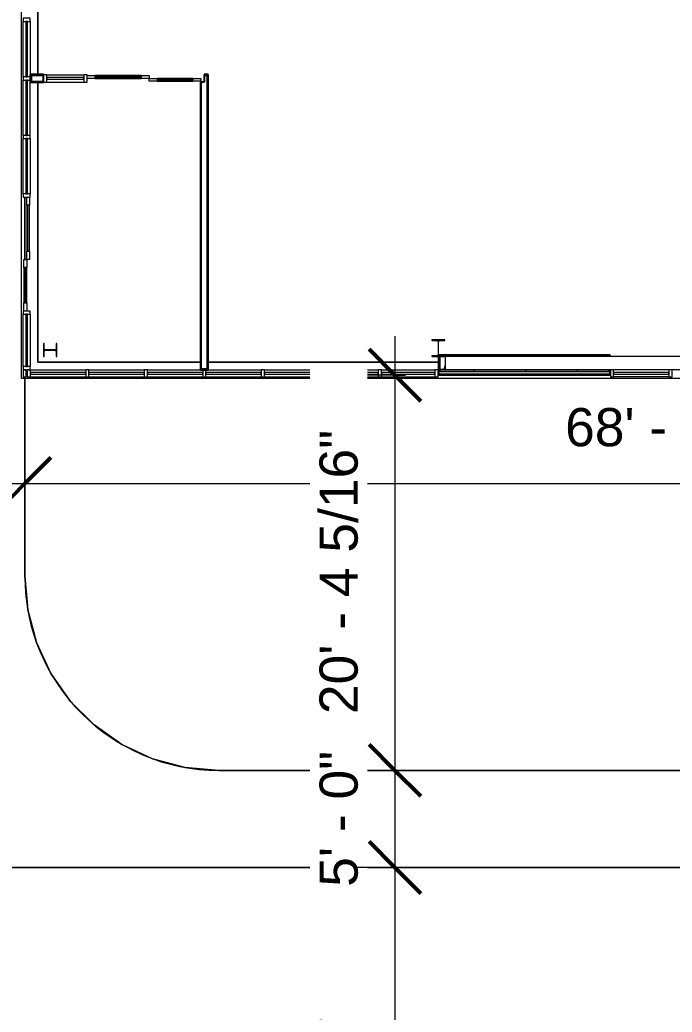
# Model space of a CAD drawing. Header units: inches. Extents: x 20008 to 27263, y -26025 to -19005.
# Drawn here: x 22055 to 22459, y -23192 to -22579 of the extents above; entities that cross this region are included whole.
import ezdxf

# ---------------------------------------------------------------- set-up
doc = ezdxf.new("R2010")
doc.units = ezdxf.units.IN
doc.header["$MEASUREMENT"] = 0
for name, color, linetype, lineweight in [('A-ANNO-DIMS', 211, 'Continuous', 9), ('A-ANNO-DIMS-256', 211, 'Continuous', 9), ('A-DOOR', 31, 'Continuous', 9), ('A-FLOR', 192, 'Continuous', 9), ('A-GLAZ-CURT', 52, 'Continuous', 9), ('A-GLAZ-CWMG', 51, 'Continuous', 9), ('A-WALL', 113, 'Continuous', 9), ('A-WALL-PATT', 111, 'Continuous', 25), ('C-TOPO', 7, 'Continuous', 9), ('Conc', 7, 'Continuous', 13), ('I-WALL', 2, 'Continuous', 9), ('L-SITE-WALL', 31, 'Continuous', 9), ('S-BEAM', 12, 'Continuous', 9), ('S-COLS', 52, 'Continuous', 9)]:
    doc.layers.add(name, color=color, linetype=linetype, lineweight=lineweight)
doc.styles.add('Arial_2', font='arial.ttf', dxfattribs={"height": 23.60479})
doc.dimstyles.new('Linear_-_3_32__Arial_1', dxfattribs={"dimscale": 12, "dimtxt": 24, "dimasz": 2.666667, "dimexe": 2, "dimexo": 1.333333, "dimgap": 1.333333, "dimtad": 1, "dimdec": 4, "dimrnd": 0.0625, "dimzin": 1, "dimdsep": 46, "dimlunit": 4, "dimtxsty": 'Arial_2', "dimblk1": 'OBLIQUE', "dimblk2": 'OBLIQUE', "dimsah": 1, "dimcen": 0.09, "dimdle": 2, "dimazin": 0, "dimtfac": 1, "dimtdec": 4, "dimtix": 1, "dimtmove": 0, "dimatfit": 3, "dimfxl": 1, "dimtvp": 1, "dimtfill": 1, "dimfrac": 2, "dimtolj": 1, "dimtzin": 0, "dimarcsym": 2})

# ---------------------------------------------------------------- blocks, each defined once
blk = doc.blocks.new('Struct_Xcel_Sports Complex_rvt-1-Site Plan - Phase 1')
at = {"layer": 'A-FLOR', "color": 7}
for p, q in [((22066.14, -22613.05), (22066.14, -22542.93)), ((22066.14, -22790.8), (22066.14, -22617.8)), ((22166.77, -22790.8), (22066.14, -22790.8)), ((22314.02, -22790.8), (22171.52, -22790.8))]:
    blk.add_line(p, q, dxfattribs=at)
at = {"layer": 'L-SITE-WALL', "color": 7}
for p, q in [((22066.14, -22542.93), (22066.14, -22613.05)), ((22066.14, -22617.8), (22066.14, -22790.8)), ((22058.14, -22727.24), (22058.14, -22688.8)), ((22066.14, -22790.8), (22166.77, -22790.8)), ((22171.52, -22790.8), (22314.02, -22790.8)), ((22059.58, -22798.8), (22059.02, -22798.8)), ((22420.33, -22798.8), (22313.77, -22798.8))]:
    blk.add_line(p, q, dxfattribs=at)
blk = doc.blocks.new('W-Wide Flange-Column - B4_C-1389226-Site Plan - Phase 1')
at = {"layer": 'S-COLS'}
h = blk.add_hatch(dxfattribs=at)
h.set_pattern_fill('FP_11', color=256, style=0, pattern_type=2)
h.set_pattern_definition([(135, (-22783.303, -22073.765), (-25.342707, -25.342707), []), (135, (-22821.703, -22073.765), (-25.342707, -25.342707), [])])
h.paths.add_polyline_path([(4, -4.12), (4, -3.69), (0.84, -3.69), (0.35, -3.49), (0.14, -3), (0.14, 3), (0.35, 3.49), (0.84, 3.69), (4, 3.69), (4, 4.13), (-4, 4.13), (-4, 3.69), (-0.84, 3.69), (-0.35, 3.49), (-0.14, 3), (-0.14, -3), (-0.35, -3.49), (-0.84, -3.69), (-4, -3.69), (-4, -4.12)], flags=0)
at = {"layer": 'S-COLS', "lineweight": 15}
for p, q in [((4, 4.13), (-4, 4.13)), ((-4, 4.13), (-4, 3.69)), ((-4, 3.69), (-0.84, 3.69)), ((-0.14, 3), (-0.14, -3)), ((0.14, -3), (0.14, 3)), ((0.84, 3.69), (4, 3.69)), ((4, 3.69), (4, 4.13)), ((-0.84, -3.69), (-4, -3.69)), ((-4, -3.69), (-4, -4.12)), ((-4, -4.12), (4, -4.12)), ((4, -3.69), (0.84, -3.69)), ((4, -4.12), (4, -3.69))]:
    blk.add_line(p, q, dxfattribs=at)
for centre, start, end in [((-0.84, 3), 0, 90), ((0.84, 3), 90, 180), ((-0.84, -3), 270, 0), ((0.84, -3), 180, 270)]:
    blk.add_arc(centre, 0.691, start, end, dxfattribs=at)
blk = doc.blocks.new('Girt_C - 8_D-1405489-Site Plan - Phase 1')
at = {"layer": 'S-BEAM'}
for p, q in [((22799.39, -22787.3), (22318.39, -22787.3)), ((22318.39, -22787.49), (22318.39, -22787.3)), ((22318.39, -22795.12), (22318.39, -22787.49)), ((22799.39, -22787.3), (22799.39, -22787.49)), ((22799.39, -22787.49), (22799.39, -22795.12)), ((22318.39, -22795.3), (22318.39, -22795.12)), ((22318.39, -22795.3), (22799.39, -22795.3)), ((22799.39, -22795.12), (22799.39, -22795.3))]:
    blk.add_line(p, q, dxfattribs=at)
blk = doc.blocks.new('System Panel - Glazed-frosted-1142378-Site Plan - Phase 1')
at = {"layer": 'A-GLAZ-CURT'}
for p, q in [((16.53125, -0.25), (-16.53125, -0.25)), ((-16.53125, -0.25), (-16.53125, -1.25)), ((-16.53125, -1.25), (16.53125, -1.25)), ((16.53125, -1.25), (16.53125, -0.25))]:
    blk.add_line(p, q, dxfattribs=at)
blk = doc.blocks.new('Rectangular Mullion - Exterior 2_ x 4_5_-1135321-Site Plan - Phase 1')
at = {"layer": 'A-GLAZ-CWMG'}
for p, q in [((22278.7, -22795.43), (22311.77, -22795.43)), ((22278.7, -22799.93), (22311.77, -22799.93))]:
    blk.add_line(p, q, dxfattribs=at)
blk = doc.blocks.new('Rectangular Mullion - Exterior 2_ x 4_5_-1142379-Site Plan - Phase 1')
at = {"layer": 'A-GLAZ-CWMG', "lineweight": 13}
for p, q in [((-2, 3), (0, 3)), ((-2, -1.5), (-2, 3)), ((0, 3), (0, -1.5)), ((0, -1.5), (-2, -1.5))]:
    blk.add_line(p, q, dxfattribs=at)
blk = doc.blocks.new('Rectangular Mullion - Exterior 2_ x 4_5_-1142382-Site Plan - Phase 1')
at = {"layer": 'A-GLAZ-CWMG', "lineweight": 13}
for p, q in [((0, 3), (-2, 3)), ((-2, 3), (-2, -1.5)), ((0, -1.5), (0, 3)), ((-2, -1.5), (0, -1.5))]:
    blk.add_line(p, q, dxfattribs=at)
blk = doc.blocks.new('System Panel - Glazed-frosted-1142383-Site Plan - Phase 1')
at = {"layer": 'A-GLAZ-CURT'}
for p, q in [((17.09375, -0.25), (-17.09375, -0.25)), ((-17.09375, -0.25), (-17.09375, -1.25)), ((-17.09375, -1.25), (17.09375, -1.25)), ((17.09375, -1.25), (17.09375, -0.25))]:
    blk.add_line(p, q, dxfattribs=at)
blk = doc.blocks.new('Rectangular Mullion - Exterior 2_ x 4_5_-769211-Site Plan - Phase 1')
at = {"layer": 'A-GLAZ-CWMG'}
for p, q in [((26281.52, -22759.18), (26281.52, -22724.99)), ((26286.02, -22759.18), (26286.02, -22724.99))]:
    blk.add_line(p, q, dxfattribs=at)
blk = doc.blocks.new('Rectangular Mullion - Exterior 2_ x 4_5_-827464-Site Plan - Phase 1')
at = {"layer": 'A-GLAZ-CWMG', "lineweight": 13}
for p, q in [((-1, 3), (1, 3)), ((-1, -1.5), (-1, 3)), ((1, 3), (1, -1.5)), ((1, -1.5), (-1, -1.5))]:
    blk.add_line(p, q, dxfattribs=at)
blk = doc.blocks.new('Rectangular Mullion - Exterior 2_ x 4_5_-V13-Site Plan - Phase 1')
at = {"layer": 'A-GLAZ-CWMG'}
for p, q in [((26281.52, -22795.37), (26281.52, -22761.18)), ((26286.02, -22795.37), (26286.02, -22761.18))]:
    blk.add_line(p, q, dxfattribs=at)
blk = doc.blocks.new('Rectangular Mullion - Exterior 2_ x 4_5_-1115231-Site Plan - Phase 1')
at = {"layer": 'A-GLAZ-CWMG', "lineweight": 13}
for p, q in [((-1, 3), (1, 3)), ((-1, -1.5), (-1, 3)), ((1, 3), (1, -1.5)), ((1, -1.5), (-1, -1.5))]:
    blk.add_line(p, q, dxfattribs=at)
blk = doc.blocks.new('Rectangular Mullion - Exterior 2_ x 4_5_-V15-Site Plan - Phase 1')
at = {"layer": 'A-GLAZ-CWMG'}
for p, q in [((22171.52, -22795.43), (22204.33, -22795.43)), ((22170.14, -22799.93), (22204.33, -22799.93))]:
    blk.add_line(p, q, dxfattribs=at)
blk = doc.blocks.new('System Panel - INSULATED LOW-E GLAZING _SEE ELEVATIONS FOR U-FACTOR_ SHGC_ _ LT_-827433-Site Plan - Phase 1')
at = {"layer": 'A-GLAZ-CURT'}
for p, q in [((17.09375, -0.25), (-17.09375, -0.25)), ((-17.09375, -0.25), (-17.09375, -1.25)), ((-17.09375, -1.25), (-17.09375, -0.25)), ((17.09375, -0.25), (-17.09375, -0.25)), ((-17.09375, -1.25), (17.09375, -1.25)), ((-17.09375, -1.25), (17.09375, -1.25)), ((17.09375, -1.25), (17.09375, -0.25)), ((17.09375, -0.25), (17.09375, -1.25))]:
    blk.add_line(p, q, dxfattribs=at)
blk = doc.blocks.new('Rectangular Mullion - Exterior 2_ x 4_5_-769200-Site Plan - Phase 1')
at = {"layer": 'A-GLAZ-CWMG'}
for p, q in [((24100.14, -22795.43), (24132.95, -22795.43)), ((24100.14, -22799.93), (24134.33, -22799.93))]:
    blk.add_line(p, q, dxfattribs=at)
blk = doc.blocks.new('Rectangular Mullion - Exterior 2_ x 4_5_-1142387-Site Plan - Phase 1')
at = {"layer": 'A-GLAZ-CWMG', "lineweight": 13}
for p, q in [((-2, 1.5), (0, 1.5)), ((-2, -3), (-2, 1.5)), ((0, 1.5), (0, -3)), ((0, -3), (-2, -3))]:
    blk.add_line(p, q, dxfattribs=at)
blk = doc.blocks.new('System Panel - INSULATED LOW-E GLAZING _SEE ELEVATIONS FOR U-FACTOR_ SHGC_ _ LT_-827454-Site Plan - Phase 1')
at = {"layer": 'A-GLAZ-CURT'}
for p, q in [((17.09375, 1.25), (-17.09375, 1.25)), ((-17.09375, 1.25), (-17.09375, 0.25)), ((-17.09375, 0.25), (-17.09375, 1.25)), ((17.09375, 1.25), (-17.09375, 1.25)), ((-17.09375, 0.25), (17.09375, 0.25)), ((-17.09375, 0.25), (17.09375, 0.25)), ((17.09375, 0.25), (17.09375, 1.25)), ((17.09375, 1.25), (17.09375, 0.25))]:
    blk.add_line(p, q, dxfattribs=at)
blk = doc.blocks.new('Rectangular Mullion - Exterior 2_ x 4_5_-V35-Site Plan - Phase 1')
at = {"layer": 'A-GLAZ-CWMG'}
for p, q in [((22057.02, -22614.43), (22057.02, -22580.24)), ((22061.52, -22613.05), (22061.52, -22580.24))]:
    blk.add_line(p, q, dxfattribs=at)
blk = doc.blocks.new('Rectangular Mullion - Exterior 2_ x 4_5_-827470-Site Plan - Phase 1')
at = {"layer": 'A-GLAZ-CWMG', "lineweight": 13}
for p, q in [((-1, 1.5), (1, 1.5)), ((-1, -3), (-1, 1.5)), ((1, 1.5), (1, -3)), ((1, -3), (-1, -3))]:
    blk.add_line(p, q, dxfattribs=at)
blk = doc.blocks.new('Rectangular Mullion - Exterior 2_ x 4_5_-1135280-Site Plan - Phase 1')
at = {"layer": 'A-GLAZ-CWMG'}
for p, q in [((26160.83, -22795.43), (26128.02, -22795.43)), ((26160.83, -22799.93), (26126.64, -22799.93))]:
    blk.add_line(p, q, dxfattribs=at)
blk = doc.blocks.new('Rectangular Mullion - Exterior 2_ x 4_5_-1142343-Site Plan - Phase 1')
at = {"layer": 'A-GLAZ-CWMG', "lineweight": 13}
for p, q in [((-1, 1.5), (1, 1.5)), ((-1, -3), (-1, 1.5)), ((1, 1.5), (1, -3)), ((1, -3), (-1, -3))]:
    blk.add_line(p, q, dxfattribs=at)
blk = doc.blocks.new('Rectangular Mullion - Exterior 2_ x 4_5_-1135330-Site Plan - Phase 1')
at = {"layer": 'A-GLAZ-CWMG'}
for p, q in [((22057.02, -22686.8), (22057.02, -22652.62)), ((22061.52, -22686.8), (22061.52, -22652.62))]:
    blk.add_line(p, q, dxfattribs=at)
blk = doc.blocks.new('Sliding Door - one-1327198-Site Plan - Phase 1')
at = {"layer": 'A-DOOR'}
for p, q in [((-35.19, 2.5), (-30.19, 2.5)), ((-35.19, 0.75), (-35.19, 2.5)), ((-30.19, 0.75), (-35.19, 0.75)), ((-30.19, 2.5), (-30.19, 0.75)), ((-1.75, 2.5), (-30.19, 2.5)), ((-30.19, 1.25), (-30.19, 2)), ((-30.19, 2), (-1.75, 2)), ((-1.75, 1.25), (-30.19, 1.25)), ((-30.19, 0.75), (-1.75, 0.75)), ((-1.75, 2.5), (3.25, 2.5)), ((-1.75, 0.75), (-1.75, 2.5)), ((-1.75, 2), (-1.75, 1.25)), ((3.25, 0.75), (-1.75, 0.75)), ((3.25, 2.5), (3.25, 0.75)), ((3.25, -1), (3.25, 0.75)), ((3.25, 0.75), (8.25, 0.75)), ((8.25, 0.75), (8.25, -1)), ((30.19, 0.75), (8.25, 0.75)), ((8.25, -0.5), (8.25, 0.25)), ((8.25, 0.25), (30.19, 0.25)), ((30.19, -1), (30.19, 0.75)), ((30.19, 0.75), (35.19, 0.75)), ((30.19, 0.25), (30.19, -0.5)), ((35.19, 0.75), (35.19, -1)), ((8.25, -1), (3.25, -1)), ((30.19, -0.5), (8.25, -0.5)), ((8.25, -1), (30.19, -1)), ((35.19, -1), (30.19, -1))]:
    blk.add_line(p, q, dxfattribs=at)
blk = doc.blocks.new('System Panel - INSULATED LOW-E GLAZING _SEE ELEVATIONS FOR U-FACTOR_ SHGC_ _ LT_-1142391-Site Plan - Phase 1')
at = {"layer": 'A-GLAZ-CURT'}
for p, q in [((16.13, 1.25), (-16.13, 1.25)), ((-16.13, 1.25), (-16.13, 0.25)), ((-16.13, 0.25), (-16.13, 1.25)), ((16.13, 1.25), (-16.13, 1.25)), ((-16.13, 0.25), (16.13, 0.25)), ((-16.13, 0.25), (16.13, 0.25)), ((16.13, 0.25), (16.13, 1.25)), ((16.13, 1.25), (16.13, 0.25))]:
    blk.add_line(p, q, dxfattribs=at)
blk = doc.blocks.new('Rectangular Mullion - Exterior 2_ x 4_5_-1135332-Site Plan - Phase 1')
at = {"layer": 'A-GLAZ-CWMG'}
for p, q in [((22057.02, -22793.43), (22057.02, -22761.18)), ((22061.52, -22793.43), (22061.52, -22761.18))]:
    blk.add_line(p, q, dxfattribs=at)
blk = doc.blocks.new('Rectangular Mullion - Exterior 2_ x 4_5_-1142359-Site Plan - Phase 1')
at = {"layer": 'A-GLAZ-CWMG', "lineweight": 13}
for p, q in [((-2, 1.5), (0, 1.5)), ((-2, -3), (-2, 1.5)), ((0, 1.5), (0, -3)), ((0, -3), (-2, -3))]:
    blk.add_line(p, q, dxfattribs=at)
blk = doc.blocks.new('Rectangular Mullion - Exterior 2_ x 4_5_-1142353-Site Plan - Phase 1')
at = {"layer": 'A-GLAZ-CWMG', "lineweight": 13}
for p, q in [((0, 1.5), (-2, 1.5)), ((-2, 1.5), (-2, -3)), ((0, -3), (0, 1.5)), ((-2, -3), (0, -3))]:
    blk.add_line(p, q, dxfattribs=at)
blk = doc.blocks.new('System Panel - Glazed-frosted-1367747-Site Plan - Phase 1')
at = {"layer": 'A-GLAZ-CURT'}
for p, q in [((17.09375, 1.25), (-17.09375, 1.25)), ((-17.09375, 1.25), (-17.09375, 0.25)), ((-17.09375, 0.25), (17.09375, 0.25)), ((17.09375, 0.25), (17.09375, 1.25))]:
    blk.add_line(p, q, dxfattribs=at)
blk = doc.blocks.new('Rectangular Mullion - Exterior 2_ x 4_5_-1060760-Site Plan - Phase 1')
at = {"layer": 'A-GLAZ-CWMG'}
for p, q in [((25834.02, -22795.43), (25799.83, -22795.43)), ((25834.02, -22799.93), (25799.83, -22799.93))]:
    blk.add_line(p, q, dxfattribs=at)
blk = doc.blocks.new('Sliding Door - one-1327540-Site Plan - Phase 1')
at = {"layer": 'A-DOOR'}
for p, q in [((-35.19, 2.5), (-30.19, 2.5)), ((-35.19, 0.75), (-35.19, 2.5)), ((-30.19, 0.75), (-35.19, 0.75)), ((-30.19, 2.5), (-30.19, 0.75)), ((-1.75, 2.5), (-30.19, 2.5)), ((-30.19, 1.25), (-30.19, 2)), ((-30.19, 2), (-1.75, 2)), ((-1.75, 1.25), (-30.19, 1.25)), ((-30.19, 0.75), (-1.75, 0.75)), ((-1.75, 2.5), (3.25, 2.5)), ((-1.75, 0.75), (-1.75, 2.5)), ((-1.75, 2), (-1.75, 1.25)), ((3.25, 0.75), (-1.75, 0.75)), ((3.25, 2.5), (3.25, 0.75)), ((3.25, -1), (3.25, 0.75)), ((3.25, 0.75), (8.25, 0.75)), ((8.25, 0.75), (8.25, -1)), ((30.19, 0.75), (8.25, 0.75)), ((8.25, -0.5), (8.25, 0.25)), ((8.25, 0.25), (30.19, 0.25)), ((30.19, -1), (30.19, 0.75)), ((30.19, 0.75), (35.19, 0.75)), ((30.19, 0.25), (30.19, -0.5)), ((35.19, 0.75), (35.19, -1)), ((8.25, -1), (3.25, -1)), ((30.19, -0.5), (8.25, -0.5)), ((8.25, -1), (30.19, -1)), ((35.19, -1), (30.19, -1))]:
    blk.add_line(p, q, dxfattribs=at)
blk = doc.blocks.new('System Panel - INSULATED LOW-E GLAZING _SEE ELEVATIONS FOR U-FACTOR_ SHGC_ _ LT_-1327541-Site Plan - Phase 1')
at = {"layer": 'A-GLAZ-CURT'}
for p, q in [((11.5, -0.25), (-11.5, -0.25)), ((-11.5, -0.25), (-11.5, -1.25)), ((-11.5, -1.25), (-11.5, -0.25)), ((11.5, -0.25), (-11.5, -0.25)), ((-11.5, -1.25), (11.5, -1.25)), ((-11.5, -1.25), (11.5, -1.25)), ((11.5, -1.25), (11.5, -0.25)), ((11.5, -0.25), (11.5, -1.25))]:
    blk.add_line(p, q, dxfattribs=at)
blk = doc.blocks.new('Rectangular Mullion - Exterior 2_ x 4_5_-1327537-Site Plan - Phase 1')
at = {"layer": 'A-GLAZ-CWMG'}
for p, q in [((22071.64, -22613.18), (22094.64, -22613.18)), ((22071.64, -22617.68), (22094.64, -22617.68))]:
    blk.add_line(p, q, dxfattribs=at)
blk = doc.blocks.new('Rectangular Mullion - Exterior 2_ x 4_5_-1142494-Site Plan - Phase 1')
at = {"layer": 'A-GLAZ-CWMG', "lineweight": 13}
for p, q in [((-2, 3), (0, 3)), ((-2, -1.5), (-2, 3)), ((0, 3), (0, -1.5)), ((0, -1.5), (-2, -1.5))]:
    blk.add_line(p, q, dxfattribs=at)
blk = doc.blocks.new('DIMBLOCK70-Site Plan - Phase 1')
at = {"layer": 'A-ANNO-DIMS-256', "lineweight": 50, "transparency": 16777216}
for p, q in [((21890.06, -22542.93), (21874.06, -22526.93)), ((21890.06, -22542.93), (21906.06, -22558.93)), ((21890.06, -22798.8), (21874.06, -22782.8)), ((21890.06, -22798.8), (21906.06, -22814.8))]:
    blk.add_line(p, q, dxfattribs=at)
at = {"layer": 'A-ANNO-DIMS-256', "transparency": 16777216}
for p, q in [((21967.24, -22542.93), (21866.06, -22542.93)), ((21890.06, -22542.93), (21890.06, -22822.8)), ((21890.06, -22542.93), (21967.24, -22542.93)), ((22042.14, -22798.8), (21866.06, -22798.8)), ((21890.06, -22798.8), (22042.14, -22798.8))]:
    blk.add_line(p, q, dxfattribs=at)
at = {"layer": 'A-ANNO-DIMS-256', "color": 0, "transparency": 16777216, "insert": (21843.44, -22749.14), "char_height": 23.6048, "width": 187.8646, "attachment_point": 1, "rotation": 90, "line_spacing_factor": 0.938532, "style": 'Arial_2', "bg_fill": 3, "box_fill_scale": 1.25, "bg_fill_color": 0, "bg_fill_transparency": 0}
blk.add_mtext('21\' - 3 7/8"', dxfattribs=at)
blk = doc.blocks.new('_Oblique')
at = {"color": 0, "linetype": 'ByBlock', "lineweight": -2}
blk.add_line((-0.5, -0.5), (0.5, 0.5), dxfattribs=at)
blk = doc.blocks.new('DIMBLOCK72-Site Plan - Phase 1')
at = {"layer": 'A-ANNO-DIMS-256', "transparency": 16777216}
for p, q in [((22058.14, -22806.8), (22058.14, -22889.77)), ((22058.14, -22865.77), (22058.14, -22806.8)), ((21407.24, -22859.15), (21407.24, -22889.77)), ((21407.24, -22865.77), (21407.24, -22859.15)), ((21407.24, -22865.77), (22058.14, -22865.77))]:
    blk.add_line(p, q, dxfattribs=at)
at = {"layer": 'A-ANNO-DIMS-256', "lineweight": 50, "transparency": 16777216}
for p, q in [((21407.24, -22865.77), (21423.24, -22849.77)), ((22058.14, -22865.77), (22074.14, -22849.77)), ((21407.24, -22865.77), (21391.24, -22881.77)), ((22058.14, -22865.77), (22042.14, -22881.77))]:
    blk.add_line(p, q, dxfattribs=at)
at = {"layer": 'A-ANNO-DIMS-256', "color": 0, "transparency": 16777216, "insert": (21654.41, -22819.15), "char_height": 23.6048, "width": 187.8646, "attachment_point": 1, "line_spacing_factor": 0.938532, "style": 'Arial_2', "bg_fill": 3, "box_fill_scale": 1.25, "bg_fill_color": 0, "bg_fill_transparency": 0}
blk.add_mtext('54\' - 2 7/8"', dxfattribs=at)
blk = doc.blocks.new('DIMBLOCK73-Site Plan - Phase 1')
at = {"layer": 'A-ANNO-DIMS-256', "transparency": 16777216}
for p, q in [((22058.14, -22806.8), (22058.14, -22889.77)), ((22058.14, -22865.77), (22058.14, -22806.8)), ((22883.02, -22859.15), (22883.02, -22889.77)), ((22883.02, -22865.77), (22883.02, -22859.15)), ((22058.14, -22865.77), (22883.02, -22865.77))]:
    blk.add_line(p, q, dxfattribs=at)
at = {"layer": 'A-ANNO-DIMS-256', "lineweight": 50, "transparency": 16777216}
for p, q in [((22058.14, -22865.77), (22074.14, -22849.77)), ((22883.02, -22865.77), (22899.02, -22849.77)), ((22058.14, -22865.77), (22042.14, -22881.77)), ((22883.02, -22865.77), (22867.02, -22881.77))]:
    blk.add_line(p, q, dxfattribs=at)
at = {"layer": 'A-ANNO-DIMS-256', "color": 0, "transparency": 16777216, "insert": (22392.3, -22819.15), "char_height": 23.6048, "width": 187.8646, "attachment_point": 1, "line_spacing_factor": 0.938532, "style": 'Arial_2', "bg_fill": 3, "box_fill_scale": 1.25, "bg_fill_color": 0, "bg_fill_transparency": 0}
blk.add_mtext('68\' - 8 7/8"', dxfattribs=at)
blk = doc.blocks.new('DIMBLOCK83-Site Plan - Phase 1')
at = {"layer": 'A-ANNO-DIMS-256', "lineweight": 50, "transparency": 16777216}
for p, q in [((21773.57, -22798.8), (21757.57, -22782.8)), ((21773.57, -22798.8), (21789.57, -22814.8)), ((21773.57, -23526.05), (21757.57, -23510.05)), ((21773.57, -23526.05), (21789.57, -23542.05))]:
    blk.add_line(p, q, dxfattribs=at)
at = {"layer": 'A-ANNO-DIMS-256', "transparency": 16777216}
for p, q in [((22042.14, -22798.8), (21749.57, -22798.8)), ((21773.57, -23550.05), (21773.57, -22798.8)), ((21773.57, -22798.8), (22042.14, -22798.8)), ((22042.14, -23526.05), (21749.57, -23526.05)), ((21773.57, -23526.05), (22042.14, -23526.05))]:
    blk.add_line(p, q, dxfattribs=at)
at = {"layer": 'A-ANNO-DIMS-256', "color": 0, "transparency": 16777216, "insert": (21726.95, -23240.7), "char_height": 23.6048, "width": 187.8646, "attachment_point": 1, "rotation": 90, "line_spacing_factor": 0.938532, "style": 'Arial_2', "bg_fill": 3, "box_fill_scale": 1.25, "bg_fill_color": 0, "bg_fill_transparency": 0}
blk.add_mtext('60\' - 7 1/4"', dxfattribs=at)
blk = doc.blocks.new('DIMBLOCK84-Site Plan - Phase 1')
at = {"layer": 'A-ANNO-DIMS-256', "lineweight": 50, "transparency": 16777216}
for p, q in [((21773.57, -20891.55), (21757.57, -20875.55)), ((21773.57, -20891.55), (21789.57, -20907.55)), ((21773.57, -22798.8), (21757.57, -22782.8)), ((21773.57, -22798.8), (21789.57, -22814.8))]:
    blk.add_line(p, q, dxfattribs=at)
at = {"layer": 'A-ANNO-DIMS-256', "transparency": 16777216}
for p, q in [((22042.77, -20891.55), (21749.57, -20891.55)), ((21773.57, -22798.8), (21773.57, -20891.55)), ((21773.57, -20891.55), (22042.77, -20891.55)), ((22042.14, -22798.8), (21749.57, -22798.8)), ((21773.57, -22798.8), (22042.14, -22798.8))]:
    blk.add_line(p, q, dxfattribs=at)
at = {"layer": 'A-ANNO-DIMS-256', "color": 0, "transparency": 16777216, "insert": (21726.95, -21941.55), "char_height": 23.6048, "width": 231.2862, "attachment_point": 1, "rotation": 90, "line_spacing_factor": 0.938532, "style": 'Arial_2', "bg_fill": 3, "box_fill_scale": 1.25, "bg_fill_color": 0, "bg_fill_transparency": 0}
blk.add_mtext('158\' - 11 1/4"', dxfattribs=at)
blk = doc.blocks.new('DIMBLOCK108-Site Plan - Phase 1')
at = {"layer": 'A-ANNO-DIMS-256', "transparency": 16777216}
for p, q in [((22287.01, -22774.8), (22287.01, -23043.09)), ((22293.64, -22798.8), (22263.01, -22798.8)), ((22287.01, -22798.8), (22293.64, -22798.8)), ((22293.64, -23043.09), (22263.01, -23043.09)), ((22287.01, -23043.09), (22293.64, -23043.09))]:
    blk.add_line(p, q, dxfattribs=at)
at = {"layer": 'A-ANNO-DIMS-256', "lineweight": 50, "transparency": 16777216}
for p, q in [((22287.01, -22798.8), (22271.01, -22782.8)), ((22287.01, -22798.8), (22303.01, -22814.8)), ((22287.01, -23043.09), (22271.01, -23027.09)), ((22287.01, -23043.09), (22303.01, -23059.09))]:
    blk.add_line(p, q, dxfattribs=at)
at = {"layer": 'A-ANNO-DIMS-256', "color": 0, "transparency": 16777216, "insert": (22240.39, -23008.27), "char_height": 23.6048, "width": 209.5754, "attachment_point": 1, "rotation": 90, "line_spacing_factor": 0.938532, "style": 'Arial_2', "bg_fill": 3, "box_fill_scale": 1.25, "bg_fill_color": 0, "bg_fill_transparency": 0}
blk.add_mtext('20\' - 4 5/16"', dxfattribs=at)
blk = doc.blocks.new('DIMBLOCK109-Site Plan - Phase 1')
at = {"layer": 'A-ANNO-DIMS-256', "lineweight": 50, "transparency": 16777216}
for p, q in [((22287.01, -23043.09), (22271.01, -23027.09)), ((22287.01, -23043.09), (22303.01, -23059.09)), ((22287.01, -23103.09), (22271.01, -23087.09)), ((22287.01, -23103.09), (22303.01, -23119.09))]:
    blk.add_line(p, q, dxfattribs=at)
at = {"layer": 'A-ANNO-DIMS-256', "transparency": 16777216}
for p, q in [((22293.64, -23043.09), (22263.01, -23043.09)), ((22287.01, -23043.09), (22287.01, -23103.09)), ((22287.01, -23043.09), (22293.64, -23043.09)), ((22293.64, -23103.09), (22263.01, -23103.09)), ((22287.01, -23103.09), (22293.64, -23103.09))]:
    blk.add_line(p, q, dxfattribs=at)
at = {"layer": 'A-ANNO-DIMS-256', "color": 0, "transparency": 16777216, "insert": (22240.39, -23114.99), "char_height": 23.605, "width": 100.5785, "attachment_point": 1, "rotation": 90, "line_spacing_factor": 0.938532, "style": 'Arial_2', "bg_fill": 3, "box_fill_scale": 1.25, "bg_fill_color": 0, "bg_fill_transparency": 0}
blk.add_mtext('5\' - 0"', dxfattribs=at)
blk = doc.blocks.new('DIMBLOCK110-Site Plan - Phase 1')
at = {"layer": 'A-ANNO-DIMS-256', "lineweight": 50, "transparency": 16777216}
for p, q in [((22287.01, -23103.09), (22271.01, -23087.09)), ((22287.01, -23103.09), (22303.01, -23119.09)), ((22287.01, -23391.09), (22271.01, -23375.09)), ((22287.01, -23391.09), (22303.01, -23407.09))]:
    blk.add_line(p, q, dxfattribs=at)
at = {"layer": 'A-ANNO-DIMS-256', "transparency": 16777216}
for p, q in [((22293.64, -23103.09), (22263.01, -23103.09)), ((22287.01, -23103.09), (22287.01, -23415.09)), ((22287.01, -23103.09), (22293.64, -23103.09)), ((22293.64, -23391.09), (22263.01, -23391.09)), ((22287.01, -23391.09), (22293.64, -23391.09))]:
    blk.add_line(p, q, dxfattribs=at)
at = {"layer": 'A-ANNO-DIMS-256', "color": 0, "transparency": 16777216, "insert": (22240.39, -23298.04), "char_height": 23.605, "width": 122.2892, "attachment_point": 1, "rotation": 90, "line_spacing_factor": 0.938532, "style": 'Arial_2', "bg_fill": 3, "box_fill_scale": 1.25, "bg_fill_color": 0, "bg_fill_transparency": 0}
blk.add_mtext('24\' - 0"', dxfattribs=at)

msp = doc.modelspace()

# ---------------------------------------------------------------- hatches: boundary and pattern name
at = {"layer": 'A-WALL-PATT', "lineweight": 9}
h = msp.add_hatch(dxfattribs=at)
h.set_pattern_fill('FP_9', color=256, style=0, pattern_type=2)
h.set_pattern_definition([(0, (0, 0), (81.92, 20.48), [3.379, -58.061, 3.379, -58.061, -327.68]), (0, (0, 0), (81.92, 20.48), [-122.88, 3.379, -119.501, 3.379, -58.061, -143.36]), (0, (0, 0), (81.92, 20.48), [-307.2, 3.379, -37.581, 3.379, -99.021]), (120, (30.72, 10.24), (-58.6962, 60.704801), [3.379, -58.061, 3.379, -58.061, -327.68]), (120, (30.72, 10.24), (-58.6962, 60.704801), [-122.88, 3.379, -119.501, 3.379, -58.061, -143.36]), (120, (30.72, 10.24), (-58.6962, 60.704801), [-307.2, 3.379, -37.581, 3.379, -99.021]), (240, (40.96, 51.2), (-23.2238, -81.184801), [3.379, -58.061, 3.379, -58.061, -327.68]), (240, (40.96, 51.2), (-23.2238, -81.184801), [-122.88, 3.379, -119.501, 3.379, -58.061, -143.36]), (240, (40.96, 51.2), (-23.2238, -81.184801), [-307.2, 3.379, -37.581, 3.379, -99.021])])
h.paths.add_polyline_path([(22166.765225, -22795.42781), (22167.390225, -22795.42781), (22167.390225, -22617.80281), (22166.765225, -22617.80281), (22166.765225, -22775.852101)], flags=0)
h = msp.add_hatch(dxfattribs=at)
h.set_pattern_fill('FP_10', color=256, style=0, pattern_type=2)
h.set_pattern_definition([(161.57, (1.28, 1.28), (-10.24040374, -0.00056827), [0, -72.858, 8.09, 0]), (18.43, (-1.28, 1.28), (-10.24040374, 0.00056827), [0, -72.858, 8.09, 0]), (108.43, (1.28, 1.28), (5.1184649, -25.6019259), [24.282, -56.666]), (71.57, (-1.28, 1.28), (5.1184649, 25.6019259), [24.282, -56.666])])
h.paths.add_polyline_path([(22318.390225, -22795.30281), (22318.390225, -22787.30281), (22314.765225, -22787.412185), (22314.765225, -22795.30281)], flags=0)
h.paths.add_polyline_path([(22806.001082, -22795.30281), (22809.952725, -22795.30281), (22809.952725, -22787.30281), (22799.390225, -22787.412185), (22799.390225, -22795.30281)], flags=0)
h = msp.add_hatch(dxfattribs=at)
h.set_pattern_fill('FP_12', color=256, style=0, pattern_type=2)
h.set_pattern_definition([(0, (0, 0), (0, 32), []), (90, (0, 0), (-32, 2e-15), [])])
h.paths.add_polyline_path([(22419.327725, -22796.80281), (22419.327725, -22795.80281), (22314.765225, -22795.80281), (22314.765225, -22796.80281), (22324.993082, -22796.80281)], flags=0)
h.paths.add_polyline_path([(22485.329082, -22796.80281), (22809.952725, -22796.80281), (22809.952725, -22795.80281), (22459.515225, -22795.80281), (22459.515225, -22796.80281)], flags=0)

# ---------------------------------------------------------------- linework, layer by layer
at = {"layer": 'A-WALL'}
for p, q in [((22062.140225, -22613.67781), (22062.140225, -22617.17781)), ((22062.140225, -22613.67781), (22069.640225, -22613.67781)), ((22169.015225, -22613.67781), (22170.890225, -22613.67781)), ((22170.890225, -22794.80281), (22170.890225, -22613.67781)), ((22062.140225, -22617.17781), (22069.640225, -22617.17781)), ((22167.390225, -22794.80281), (22167.390225, -22617.80281)), ((22314.765225, -22787.30281), (22314.765225, -22796.80281)), ((22318.390225, -22787.30281), (22314.765225, -22787.30281)), ((22167.390225, -22794.80281), (22170.890225, -22794.80281)), ((22420.077725, -22796.80281), (22314.015225, -22796.80281)), ((22420.077725, -22798.30281), (22314.015225, -22798.30281)), ((22318.390225, -22795.30281), (22314.765225, -22795.30281)), ((22419.327725, -22795.80281), (22314.765225, -22795.80281)), ((22419.327725, -22796.80281), (22419.327725, -22795.263288))]:
    msp.add_line(p, q, dxfattribs=at)
at = {"layer": 'A-WALL', "lineweight": 25}
for p, q in [((22420.077725, -22786.55281), (22314.015225, -22786.55281)), ((22314.015225, -22786.55281), (22314.015225, -22798.61531)), ((22420.077725, -22787.30281), (22420.077725, -22786.55281)), ((22314.015225, -22798.61531), (22420.077725, -22798.61531)), ((22420.077725, -22798.61531), (22420.077725, -22795.263181))]:
    msp.add_line(p, q, dxfattribs=at)
at = {"layer": 'C-TOPO'}
for p, q in [((22058.140137, -22688.80281), (22058.140137, -22727.239251)), ((22058.140137, -22727.239251), (22058.140137, -22688.80281)), ((22058.140137, -22799.92781), (22058.140137, -22923.084961)), ((22058.140137, -22923.084961), (22058.140137, -22799.92781)), ((22058.140137, -22923.084961), (22059.963867, -22943.923828)), ((22059.963867, -22943.923828), (22058.140137, -22923.084961)), ((22059.963867, -22943.923828), (22065.376465, -22964.128418)), ((22065.376465, -22964.128418), (22059.963867, -22943.923828)), ((22065.376465, -22964.128418), (22074.216797, -22983.084961)), ((22074.216797, -22983.084961), (22065.376465, -22964.128418)), ((22074.216797, -22983.084961), (22086.215332, -23000.220703)), ((22086.215332, -23000.220703), (22074.216797, -22983.084961)), ((22086.215332, -23000.220703), (22101.005859, -23015.01123)), ((22101.005859, -23015.01123), (22086.215332, -23000.220703)), ((22101.005859, -23015.01123), (22118.140137, -23027.008301)), ((22118.140137, -23027.008301), (22101.005859, -23015.01123)), ((22118.140137, -23027.008301), (22137.098145, -23035.848633)), ((22137.098145, -23035.848633), (22118.140137, -23027.008301)), ((22137.098145, -23035.848633), (22157.302734, -23041.262695)), ((22157.302734, -23041.262695), (22137.098145, -23035.848633)), ((22157.302734, -23041.262695), (22178.140137, -23043.084961)), ((22178.140137, -23043.084961), (22157.302734, -23041.262695)), ((22178.140137, -23043.084961), (22811.015625, -23043.084961)), ((22811.015625, -23043.084961), (22178.140137, -23043.084961)), ((23200.608398, -23103.084961), (22031.235352, -23103.084961)), ((22031.235352, -23103.084961), (23200.608398, -23103.084961))]:
    msp.add_line(p, q, dxfattribs=at)
at = {"layer": 'Conc'}
for p, q in [((22058.140225, -22799.92781), (22058.140225, -22923.085554)), ((22178.140225, -23043.085554), (22811.015225, -23043.085554)), ((22031.235225, -23103.085554), (23200.60772, -23103.085554))]:
    msp.add_line(p, q, dxfattribs=at)
msp.add_arc((22178.140225, -22923.085554), 120, 180, 270, dxfattribs=at)
at = {"layer": 'I-WALL', "lineweight": 25}
for p, q in [((22069.640225, -22613.05281), (22061.515225, -22613.05281)), ((22061.515225, -22613.05281), (22061.515225, -22617.80281)), ((22069.640225, -22617.80281), (22069.640225, -22613.05281)), ((22171.515225, -22613.05281), (22169.015225, -22613.05281)), ((22169.015225, -22613.05281), (22169.015225, -22617.80281)), ((22171.515225, -22795.42781), (22171.515225, -22613.05281)), ((22061.515225, -22617.80281), (22069.640225, -22617.80281)), ((22166.765225, -22617.80281), (22166.765225, -22795.42781)), ((22169.015225, -22617.80281), (22166.765225, -22617.80281)), ((22166.765225, -22795.42781), (22171.515225, -22795.42781))]:
    msp.add_line(p, q, dxfattribs=at)
at = {"layer": 'L-SITE-WALL'}
for p, q in [((22056.140225, -22800.80281), (22056.140225, -20889.55281)), ((22058.140225, -22688.80281), (22058.140225, -22727.239251)), ((22059.015225, -22798.80281), (22059.577725, -22798.80281)), ((22313.765225, -22798.80281), (22420.327725, -22798.80281)), ((22640.823805, -22800.80281), (22056.140225, -22800.80281))]:
    msp.add_line(p, q, dxfattribs=at)
at = {"layer": 'S-COLS', "lineweight": 15}
for p, q in [((22317.890225, -22777.05281), (22309.890225, -22777.05281)), ((22309.890225, -22777.05281), (22309.890225, -22777.486404)), ((22309.890225, -22777.486404), (22313.054288, -22777.486404)), ((22313.745694, -22778.17781), (22313.745694, -22786.17781)), ((22314.034757, -22786.17781), (22314.034757, -22778.17781)), ((22314.726163, -22777.486404), (22317.890225, -22777.486404)), ((22317.890225, -22777.486404), (22317.890225, -22777.05281)), ((22313.054288, -22786.869217), (22309.890225, -22786.869217)), ((22309.890225, -22786.869217), (22309.890225, -22787.30281)), ((22309.890225, -22787.30281), (22317.890225, -22787.30281)), ((22317.890225, -22786.869217), (22314.726163, -22786.869217)), ((22317.890225, -22787.30281), (22317.890225, -22786.869217))]:
    msp.add_line(p, q, dxfattribs=at)
for centre, start, end in [((22313.054288, -22778.17781), 0, 90), ((22314.726163, -22778.17781), 90, 180), ((22313.054288, -22786.17781), 270, 0), ((22314.726163, -22786.17781), 180, 270)]:
    msp.add_arc(centre, 0.691406, start, end, dxfattribs=at)

# ---------------------------------------------------------------- block references
at = {"layer": 'A-DOOR'}
msp.add_blockref('Sliding Door - one-1327540-Site Plan - Phase 1', (22131.827725, -22616.17781), dxfattribs=at)
at = {"layer": 'A-DOOR', "rotation": 270.0000000000001}
msp.add_blockref('Sliding Door - one-1327198-Site Plan - Phase 1', (22058.515225, -22723.99031), dxfattribs=at)
at = {"layer": 'A-GLAZ-CURT'}
for name, p, rotation in [('System Panel - INSULATED LOW-E GLAZING _SEE ELEVATIONS FOR U-FACTOR_ SHGC_ _ LT_-827454-Site Plan - Phase 1', (22058.515225, -22597.33406), 270.0000000000001), ('System Panel - INSULATED LOW-E GLAZING _SEE ELEVATIONS FOR U-FACTOR_ SHGC_ _ LT_-1327541-Site Plan - Phase 1', (22083.140225, -22616.17781), 180), ('System Panel - INSULATED LOW-E GLAZING _SEE ELEVATIONS FOR U-FACTOR_ SHGC_ _ LT_-827454-Site Plan - Phase 1', (22058.515225, -22633.52156), 270.0000000000001), ('System Panel - INSULATED LOW-E GLAZING _SEE ELEVATIONS FOR U-FACTOR_ SHGC_ _ LT_-827454-Site Plan - Phase 1', (22058.515225, -22669.70906), 270.0000000000001), ('System Panel - INSULATED LOW-E GLAZING _SEE ELEVATIONS FOR U-FACTOR_ SHGC_ _ LT_-1142391-Site Plan - Phase 1', (22058.515225, -22777.30281), 270.0000000000001), ('System Panel - INSULATED LOW-E GLAZING _SEE ELEVATIONS FOR U-FACTOR_ SHGC_ _ LT_-827433-Site Plan - Phase 1', (22078.671475, -22798.42781), 180), ('System Panel - INSULATED LOW-E GLAZING _SEE ELEVATIONS FOR U-FACTOR_ SHGC_ _ LT_-827433-Site Plan - Phase 1', (22114.858975, -22798.42781), 180), ('System Panel - INSULATED LOW-E GLAZING _SEE ELEVATIONS FOR U-FACTOR_ SHGC_ _ LT_-827433-Site Plan - Phase 1', (22151.046475, -22798.42781), 180), ('System Panel - Glazed-frosted-1142383-Site Plan - Phase 1', (22187.233975, -22798.42781), 180), ('System Panel - Glazed-frosted-1142383-Site Plan - Phase 1', (22223.421475, -22798.42781), 180), ('System Panel - Glazed-frosted-1142383-Site Plan - Phase 1', (22259.608975, -22798.42781), 180), ('System Panel - Glazed-frosted-1142378-Site Plan - Phase 1', (22295.233975, -22798.42781), 180)]:
    msp.add_blockref(name, p, dxfattribs=dict(at, rotation=rotation))
msp.add_blockref('System Panel - Glazed-frosted-1367747-Site Plan - Phase 1', (22439.421475, -22798.42781), dxfattribs=at)
at = {"layer": 'A-GLAZ-CWMG', "extrusion": (0, 0, -1)}
for name, p, rotation in [('Rectangular Mullion - Exterior 2_ x 4_5_-827470-Site Plan - Phase 1', (-22058.515225, -22579.24031), 269.9999999999999), ('Rectangular Mullion - Exterior 2_ x 4_5_-1142343-Site Plan - Phase 1', (-22058.515225, -22615.42781), 269.9999999999999), ('Rectangular Mullion - Exterior 2_ x 4_5_-1142343-Site Plan - Phase 1', (-22058.515225, -22651.61531), 269.9999999999999), ('Rectangular Mullion - Exterior 2_ x 4_5_-1142343-Site Plan - Phase 1', (-22058.515225, -22687.80281), 269.9999999999999), ('Rectangular Mullion - Exterior 2_ x 4_5_-1142343-Site Plan - Phase 1', (-22058.515225, -22760.17781), 269.9999999999999), ('Rectangular Mullion - Exterior 2_ x 4_5_-1142387-Site Plan - Phase 1', (-22058.515225, -22795.42781), 269.9999999999999), ('Rectangular Mullion - Exterior 2_ x 4_5_-1142359-Site Plan - Phase 1', (-22458.515225, -22798.42781), 180)]:
    msp.add_blockref(name, p, dxfattribs=dict(at, rotation=rotation))
at = {"layer": 'A-GLAZ-CWMG'}
for name, p in [('Rectangular Mullion - Exterior 2_ x 4_5_-V35-Site Plan - Phase 1', (0, 0)), ('Rectangular Mullion - Exterior 2_ x 4_5_-1327537-Site Plan - Phase 1', (0, 0)), ('Rectangular Mullion - Exterior 2_ x 4_5_-1135330-Site Plan - Phase 1', (0, 0)), ('Rectangular Mullion - Exterior 2_ x 4_5_-1135332-Site Plan - Phase 1', (0, 0)), ('Rectangular Mullion - Exterior 2_ x 4_5_-769200-Site Plan - Phase 1', (-1966.1875, 0)), ('Rectangular Mullion - Exterior 2_ x 4_5_-V15-Site Plan - Phase 1', (0, 0)), ('Rectangular Mullion - Exterior 2_ x 4_5_-1135321-Site Plan - Phase 1', (0, 0)), ('Rectangular Mullion - Exterior 2_ x 4_5_-1142382-Site Plan - Phase 1', (22313.765225, -22798.42781)), ('Rectangular Mullion - Exterior 2_ x 4_5_-1060760-Site Plan - Phase 1', (-3377.5, 0))]:
    msp.add_blockref(name, p, dxfattribs=at)
at = {"layer": 'A-GLAZ-CWMG', "extrusion": (0, 0, -1)}
for name, p in [('Rectangular Mullion - Exterior 2_ x 4_5_-1142494-Site Plan - Phase 1', (-22069.640225, -22616.17781)), ('Rectangular Mullion - Exterior 2_ x 4_5_-1115231-Site Plan - Phase 1', (-22095.640225, -22616.17781)), ('Rectangular Mullion - Exterior 2_ x 4_5_-1142379-Site Plan - Phase 1', (-22057.015225, -22798.42781)), ('Rectangular Mullion - Exterior 2_ x 4_5_-1115231-Site Plan - Phase 1', (-22060.577725, -22798.42781)), ('Rectangular Mullion - Exterior 2_ x 4_5_-1115231-Site Plan - Phase 1', (-22096.765225, -22798.42781)), ('Rectangular Mullion - Exterior 2_ x 4_5_-1115231-Site Plan - Phase 1', (-22132.952725, -22798.42781)), ('Rectangular Mullion - Exterior 2_ x 4_5_-1115231-Site Plan - Phase 1', (-22169.140225, -22798.42781)), ('Rectangular Mullion - Exterior 2_ x 4_5_-1115231-Site Plan - Phase 1', (-22205.327725, -22798.42781)), ('Rectangular Mullion - Exterior 2_ x 4_5_-1115231-Site Plan - Phase 1', (-22241.515225, -22798.42781)), ('Rectangular Mullion - Exterior 2_ x 4_5_-827464-Site Plan - Phase 1', (-22277.702725, -22798.42781))]:
    msp.add_blockref(name, p, dxfattribs=at)
at = {"layer": 'A-GLAZ-CWMG'}
for name, p, rotation in [('Rectangular Mullion - Exterior 2_ x 4_5_-1135280-Site Plan - Phase 1', (44856.943036, 3510.212415), 270), ('Rectangular Mullion - Exterior 2_ x 4_5_-V13-Site Plan - Phase 1', (44856.943036, 3486.087415), 270), ('Rectangular Mullion - Exterior 2_ x 4_5_-V13-Site Plan - Phase 1', (44893.130536, 3486.087415), 270), ('Rectangular Mullion - Exterior 2_ x 4_5_-V13-Site Plan - Phase 1', (45001.693036, 3486.087415), 270), ('Rectangular Mullion - Exterior 2_ x 4_5_-769211-Site Plan - Phase 1', (45001.693036, 3486.087415), 270), ('Rectangular Mullion - Exterior 2_ x 4_5_-1142353-Site Plan - Phase 1', (22420.327725, -22798.42781), 180)]:
    msp.add_blockref(name, p, dxfattribs=dict(at, rotation=rotation))
at = {"layer": 'S-BEAM'}
msp.add_blockref('Girt_C - 8_D-1405489-Site Plan - Phase 1', (0, 0), dxfattribs=at)
at = {"layer": 'S-COLS', "rotation": 269.9999999999997}
msp.add_blockref('W-Wide Flange-Column - B4_C-1389226-Site Plan - Phase 1', (22073.765225, -22783.30281), dxfattribs=at)

# ---------------------------------------------------------------- next in the draw order: dimensions: what is measured, and where the dimension line sits
at = {"layer": 'A-ANNO-DIMS'}
dim = msp.add_linear_dim(base=(21890.060601, -22798.80281), p1=(21983.235225, -22542.92781), p2=(22058.140225, -22798.80281), angle=90, dimstyle='Linear_-_3_32__Arial_1', override={"dimpost": '<>', "dimfxl": 266.613531}, dxfattribs=at)
dim.commit()
dim.dimension.update_dxf_attribs({"geometry": 'DIMBLOCK70-Site Plan - Phase 1', "text_midpoint": (21861.847617, -22670.86531)})

# ---------------------------------------------------------------- next in the draw order: dimensions: what is measured, and where the dimension line sits
dim = msp.add_linear_dim(base=(22058.140225, -22865.774736), p1=(21407.235225, -22843.147319), p2=(22058.140225, -22790.80281), dimstyle='Linear_-_3_32__Arial_1', override={"dimpost": '<>', "dimfxl": 653.00633}, dxfattribs=at)
dim.commit()
dim.dimension.update_dxf_attribs({"geometry": 'DIMBLOCK72-Site Plan - Phase 1', "text_midpoint": (21732.687725, -22837.569804)})

# ---------------------------------------------------------------- next in the draw order: dimensions: what is measured, and where the dimension line sits
dim = msp.add_linear_dim(base=(22883.015225, -22865.774736), p1=(22058.140225, -22790.80281), p2=(22883.015225, -22843.147319), dimstyle='Linear_-_3_32__Arial_1', override={"dimpost": '<>', "dimfxl": 826.534157}, dxfattribs=at)
dim.commit()
dim.dimension.update_dxf_attribs({"geometry": 'DIMBLOCK73-Site Plan - Phase 1', "text_midpoint": (22470.577725, -22837.569804)})

# ---------------------------------------------------------------- next in the draw order: dimensions: what is measured, and where the dimension line sits
for base, p1, p2, override, picture, middle in [((22287.010689, -23043.085554), (22309.638106, -22798.80281), (22309.638106, -23043.085554), {"dimpost": '<>', "dimfxl": 244.282743}, 'DIMBLOCK108-Site Plan - Phase 1', (22258.805756, -22920.944182)), ((21773.567657, -22798.80281), (22058.140225, -23526.046575), (22058.140225, -22798.80281), {"dimpost": '<>', "dimfxl": 727.243765}, 'DIMBLOCK83-Site Plan - Phase 1', (21745.362724, -23162.424693))]:
    dim = msp.add_linear_dim(base=base, p1=p1, p2=p2, angle=90, dimstyle='Linear_-_3_32__Arial_1', override=override, dxfattribs=at)
    dim.commit()
    dim.dimension.update_dxf_attribs({"geometry": picture, "text_midpoint": middle})

# ---------------------------------------------------------------- next in the draw order: dimensions: what is measured, and where the dimension line sits
for base, p1, p2, override, picture, middle in [((21773.567657, -20891.55281), (22058.140225, -22798.80281), (22058.765225, -20891.55281), {"dimpost": '<>', "dimfxl": 1907.250102}, 'DIMBLOCK84-Site Plan - Phase 1', (21745.362724, -21845.17781)), ((22287.010689, -23103.085554), (22309.638106, -23043.085554), (22309.638106, -23103.085554), {"dimpost": '<>', "dimfxl": 60}, 'DIMBLOCK109-Site Plan - Phase 1', (22258.958721, -23073.085554))]:
    dim = msp.add_linear_dim(base=base, p1=p1, p2=p2, angle=90, dimstyle='Linear_-_3_32__Arial_1', override=override, dxfattribs=at)
    dim.commit()
    dim.dimension.update_dxf_attribs({"geometry": picture, "text_midpoint": middle})

# ---------------------------------------------------------------- next in the draw order: block references
at = {"lineweight": 5}
msp.add_blockref('Struct_Xcel_Sports Complex_rvt-1-Site Plan - Phase 1', (0, 0), dxfattribs=at)

# ---------------------------------------------------------------- next in the draw order: dimensions: what is measured, and where the dimension line sits
at = {"layer": 'A-ANNO-DIMS'}
dim = msp.add_linear_dim(base=(22287.010689, -23391.085554), p1=(22309.638106, -23103.085554), p2=(22309.638106, -23391.085554), angle=90, dimstyle='Linear_-_3_32__Arial_1', override={"dimpost": '<>', "dimfxl": 288}, dxfattribs=at)
dim.commit()
dim.dimension.update_dxf_attribs({"geometry": 'DIMBLOCK110-Site Plan - Phase 1', "text_midpoint": (22258.958721, -23247.085554)})

doc.saveas('drawing.dxf')
